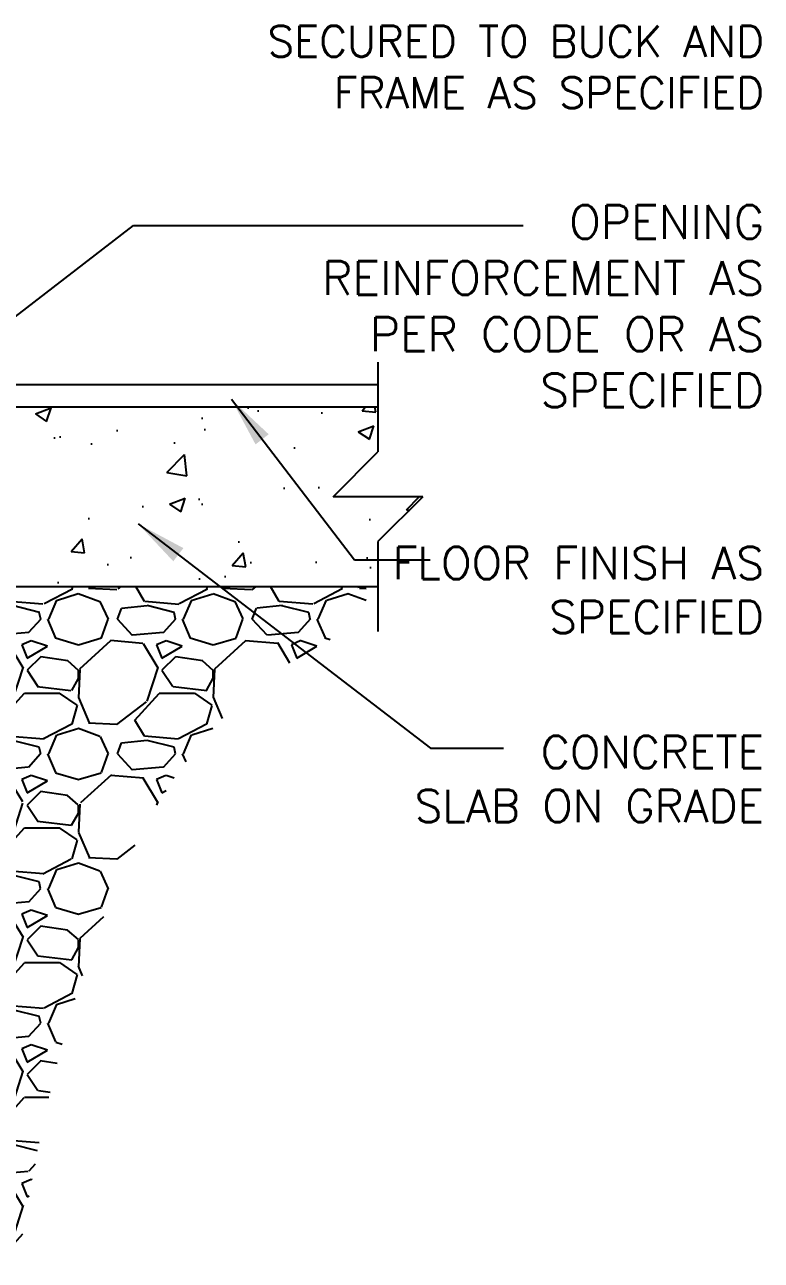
# Model space of a CAD drawing. Header units: inches. Extents: x 160.8 to 211.5, y 103.1 to 183.2.
# Drawn here: x 195.07 to 211.47, y 126.17 to 153.69 of the extents above; entities that cross this region are included whole.
import ezdxf

# ---------------------------------------------------------------- set-up
doc = ezdxf.new("R2010")
doc.units = ezdxf.units.IN
doc.header["$MEASUREMENT"] = 0
for name, color, linetype in [('HATCH', 12, 'Continuous'), ('LINE50', 5, 'Continuous'), ('LINE9', 9, 'Continuous'), ('TEXT', 4, 'Continuous')]:
    doc.layers.add(name, color=color, linetype=linetype)
doc.styles.add('DIM', font='romans.shx', dxfattribs={"width": 0.7})
doc.styles.add('ROMANS', font='romans.shx', dxfattribs={"height": 0.75})
doc.styles.get("Standard").update_dxf_attribs({"font": 'romans.shx', "height": 0.75})
doc.dimstyles.new('ext_12', dxfattribs={"dimscale": 12, "dimtxt": 0.09375, "dimasz": 0.09375, "dimexe": 0.09375, "dimexo": 0.0625, "dimgap": 0.0625, "dimtad": 1, "dimdec": 1, "dimzin": 2, "dimdsep": 46, "dimlunit": 4, "dimtxsty": 'DIM', "dimcen": 0.09, "dimdle": 0.09375, "dimclrt": 4, "dimadec": 0, "dimazin": 0, "dimtfac": 1, "dimtdec": 1, "dimtmove": 2, "dimatfit": 3, "dimfxl": 1, "dimfrac": 2, "dimtolj": 1, "dimtzin": 0, "dimarcsym": 0})

msp = doc.modelspace()

# ---------------------------------------------------------------- hatches: boundary and pattern name
at = {"layer": 'HATCH'}
h = msp.add_hatch(dxfattribs=at)
h.set_pattern_fill('AR-CONC', color=256, scale=0.5, style=0)
h.paths.add_polyline_path([(203.9468906, 143.1778339), (201.9468906, 143.1778339), (202.9468906, 144.1778339), (202.9468906, 145.1778339), (193.2493711, 145.1778339), (193.2493711, 141.1772569), (202.9468906, 141.1778517), (202.9468906, 142.1778339)])
h = msp.add_hatch(dxfattribs=at)
h.set_pattern_fill('GRAVEL', color=256, scale=3, style=0)
h.set_pattern_definition([(228.0128, (195.40937, 122.4327), (-23.9999947, -27.000004), [0.40361, -39.95726]), (184.9697, (195.13937, 122.1327), (36.00000315, 2.9999739), [0.6926, -68.56777]), (132.5104, (194.44937, 122.0727), (29.9999722, -33.000026), [0.48836, -48.3481]), (267.2737, (193.27937, 121.3227), (2.99998805, 60.0000009), [0.63071, -62.44067]), (292.8337, (193.24937, 120.6927), (-15.0000297, 35.9999892), [0.61847, -61.22812]), (357.2737, (193.48937, 120.1227), (-60.0000009, 2.99998805), [0.63071, -62.44067]), (37.6942, (194.11937, 120.0927), (-39.00002204, -29.9999712), [0.83409, -82.57455]), (72.2553, (194.77937, 120.6027), (21.0000323, 65.9999887), [0.78746, -77.95896]), (121.4296, (195.01937, 121.3527), (-24.0000247, 38.9999851), [0.63285, -62.65222]), (175.2364, (194.68937, 121.8927), (33.0000028, -2.9999746), [0.7225, -35.40229]), (222.3974, (193.96937, 121.9527), (-36.00002205, -32.99997625), [0.934344, -92.500125]), (138.8141, (196.24937, 121.2927), (-21.000009, 17.999992), [0.3189, -31.57153]), (171.4692, (196.00937, 121.5027), (38.9999949, -6.0000237), [0.60671, -60.06453]), (225, (195.4094, 121.5927), (-3e-16, -3), [0.42426, -3.81838]), (203.1986, (195.19937, 121.9527), (14.999999, 6.000004), [0.22847, -22.61885]), (291.8014, (194.98937, 121.8627), (-3, 9.000001), [0.3231, -15.83239]), (30.9638, (195.10937, 121.5627), (8.999994, 6.000007), [0.52479, -16.96807]), (161.565, (195.5594, 121.8327), (6, -2.999995), [0.37947, -9.10736]), (16.3895, (193.24937, 121.8627), (30.0000066, 8.9999781), [0.5316, -52.62853]), (70.3462, (193.75937, 122.0127), (-11.9999857, -33.0000064), [0.44598, -44.15222]), (293.1986, (195.55937, 122.4327), (-6.000004, 14.999999), [0.45694, -22.39037]), (343.6105, (195.73937, 122.0127), (-30.0000066, 8.9999781), [0.5316, -52.62853]), (339.444, (193.24937, 120.0027), (-15.0000055, 5.999988), [0.51264, -25.11937]), (294.7751, (193.72937, 119.8227), (-14.9999766, 33.0000103), [0.42953, -42.52393]), (66.8014, (195.58937, 119.4327), (6.000004, 14.999999), [0.45694, -22.39037]), (17.354, (195.76937, 119.8527), (-39.000006, -11.9999835), [0.50289, -49.78627]), (69.444, (194.11937, 119.4327), (-5.999988, -15.0000055), [0.25632, -25.3757]), (101.31, (195.4094, 119.4327), (-2.999993, 12.000002), [0.15297, -15.14409]), (165.9638, (195.3794, 119.5827), (9.000002, -2.999994), [0.61847, -11.75085]), (186.009, (194.77937, 119.7327), (29.9999993, 2.999998), [0.57315, -56.74177]), (303.69, (195.1094, 121.2927), (-3.000004, 6), [0.43267, -10.384]), (353.1572, (195.34937, 120.9327), (50.9999981, -6.000024), [0.75538, -74.78269]), (60.9454, (196.09937, 120.8427), (-12, -21.000001), [0.30887, -30.57802]), (90, (196.2494, 121.1127), (-3, 3), [0.18, -2.82]), (120.2564, (194.71937, 119.8227), (11.9999847, -21.0000074), [0.41677, -41.26056]), (48.0128, (194.50937, 120.1827), (23.9999947, 27.000004), [0.80722, -39.55366]), (0, (195.0494, 120.7827), (3, 3), [0.78, -2.22]), (325.3048, (195.82937, 120.7827), (-29.9999828, 21.0000258), [0.47434, -46.95982]), (254.0546, (196.21937, 120.5127), (-3, -12), [0.4368, -21.40352]), (207.646, (196.09937, 120.0927), (-56.9999874, -30.00002314), [0.711195, -70.40842]), (175.4261, (195.46937, 119.7627), (-39.0000017, 2.9999844), [0.7524, -74.48722])])
edge = h.paths.add_edge_path()
edge.add_line((193.2493711, 141.1772246), (193.2493711, 127.1778339))
edge.add_line((193.2493711, 127.1778339), (193.2493711, 119.432699))
edge.add_line((193.2493711, 119.432699), (193.9234532, 119.432699))
edge.add_spline(control_points=[(193.9234532, 119.432699), (194.0317195, 120.0780357), (194.7929439, 124.6830785), (195.4016393, 131.6061167), (198.9876248, 138.5047682), (201.8760666, 140.0051998), (202.6709724, 140.418122)], knot_values=[0, 0, 0, 0, 1.9620139328, 13.9997916935, 21.004381024, 23.6639904352, 23.6639904352, 23.6639904352, 23.6639904352], degree=3, periodic=0)
edge.add_line((202.6709724, 140.418122), (202.6709724, 141.1778339))
edge.add_line((202.6709724, 141.1778339), (193.2493711, 141.1772246))

# ---------------------------------------------------------------- linework, layer by layer
at = {"layer": 'LINE50'}
for p, q in [((193.2493711, 145.1778339), (202.9468906, 145.1778339)), ((193.2493711, 141.1772246), (202.9468906, 141.1778517))]:
    msp.add_line(p, q, dxfattribs=at)
at = {"layer": 'LINE9'}
for p, q in [((202.935347, 146.1778719), (202.935347, 144.1778719)), ((184.5991955, 145.6778339), (202.9468906, 145.6778339)), ((201.935347, 143.1778719), (202.935347, 144.1778719)), ((203.935347, 143.1778719), (201.935347, 143.1778719)), ((203.935347, 143.1778719), (202.935347, 142.1778719)), ((202.935347, 142.1778719), (202.935347, 140.1778719))]:
    msp.add_line(p, q, dxfattribs=at)

# ---------------------------------------------------------------- texts
at = {"layer": 'TEXT', "char_height": 0.75, "attachment_point": 3, "style": 'ROMANS'}
for s, insert, width in [('{\\H0.9167x;FRAME ANCHOR CLIPS SECURED TO BUCK AND FRAME AS SPECIFIED}', (211.5289011, 154.8135985), 13.820396342), ('OPENING REINFORCEMENT AS PER CODE OR AS SPECIFIED', (211.5289011, 149.6748114), 11.662038931)]:
    msp.add_mtext(s, dxfattribs=dict(at, insert=insert, width=width))
at = {"layer": 'TEXT', "char_height": 0.72, "width": 9.056436142, "attachment_point": 6}
for s, insert in [('FLOOR FINISH AS SPECIFIED', (211.5289011, 141.1018594)), ('CONCRETE \\PSLAB ON GRADE', (211.5289011, 136.891179))]:
    msp.add_mtext(s, dxfattribs=dict(at, insert=insert))

# ---------------------------------------------------------------- leaders
at = {"layer": 'TEXT'}
for points in [[(188.3829847, 142.183739), (197.4919947, 149.218271), (206.1672698, 149.218271)], [(199.6731251, 145.3495567), (202.4135315, 141.7737244), (204.1000435, 141.7737244)], [(197.6004859, 142.5722986), (204.1016966, 137.5797238), (205.7310617, 137.5797238)]]:
    msp.add_leader(points, dimstyle='ext_12', override={"dimgap": 0.0625, "dimtad": 0}, dxfattribs=at)

doc.saveas('drawing.dxf')
